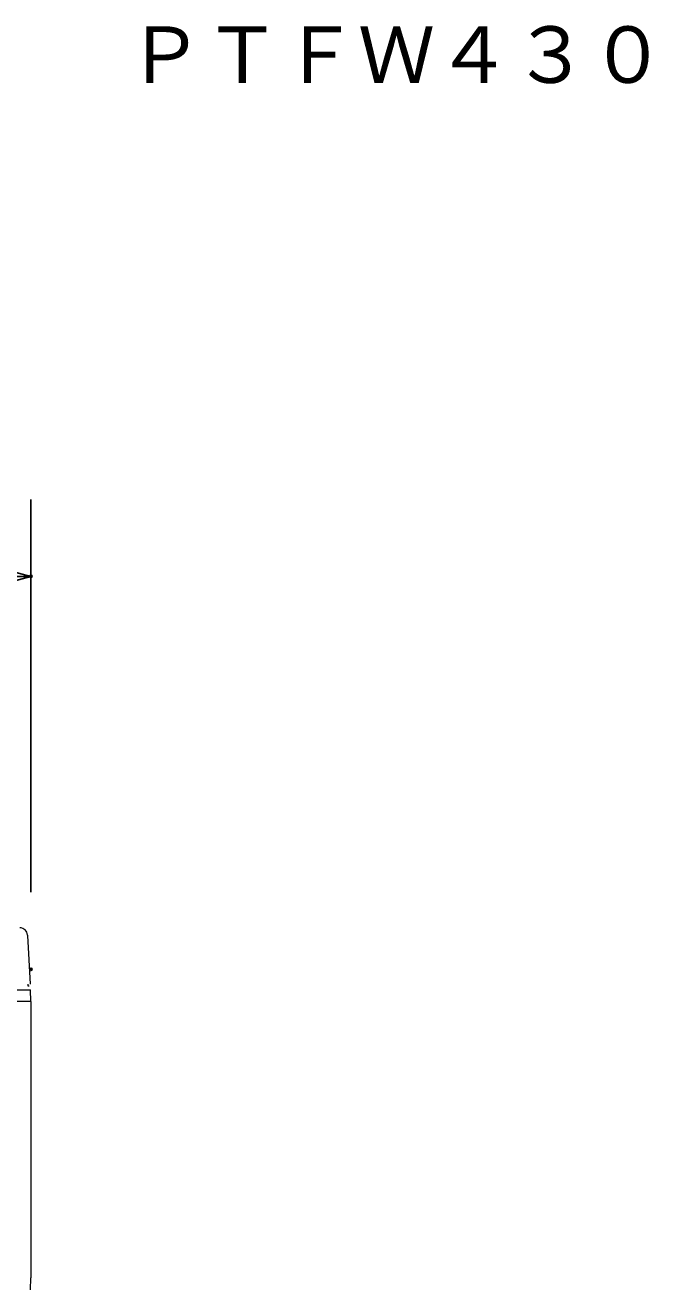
# Model space of a CAD drawing. Units: millimetres, scale not verified. Extents: x -62 to 63, y -57 to 57.
# Drawn here: x 44.01 to 60.18, y 15.63 to 48.42 of the extents above; entities that cross this region are included whole.
import ezdxf
from ezdxf.enums import TextEntityAlignment as Align

# ---------------------------------------------------------------- set-up
doc = ezdxf.new("R2010")
doc.units = ezdxf.units.MM
doc.header["$LTSCALE"] = 0.125
doc.header["$PDMODE"] = 32
doc.header["$PDSIZE"] = 0.0625
for name, color, linetype in [('0-0_0', 7, 'Continuous'), ('0-3_TOUROKU', 7, 'Continuous'), ('0-4_DEFPOINTS', 7, 'Continuous'), ('0-6_SUNPO', 7, 'Continuous')]:
    doc.layers.add(name, color=color, linetype=linetype)
doc.layers.add('0-5_GAIKEI', color=7, linetype='Continuous', lineweight=18)
doc.styles.add('ＭＳ ゴシック', font='')
doc.styles.get('ＭＳ ゴシック').set_extended_font_data('MS Gothic')

# ---------------------------------------------------------------- blocks, each defined once
blk = doc.blocks.new('_OPEN30')
at = {"layer": '0-0_0'}
blk.add_line((0, 0), (-1, 0), dxfattribs=at)
blk.add_lwpolyline([(-1, 0.26795), (0, 0), (-1, -0.26795)], dxfattribs=at)
blk = doc.blocks.new('D6')
at = {"layer": '0-4_DEFPOINTS'}
for p in [(36.6165, 37.7012), (4.3165, 27.5097), (36.6165, 27.5097)]:
    blk.add_point(p, dxfattribs=at)
at = {"layer": '0-6_SUNPO'}
for p, q in [((4.3165, 29.5097), (4.3165, 39.7012)), ((36.6165, 29.5097), (36.6165, 39.7012)), ((6.3165, 37.7012), (34.6165, 37.7012))]:
    blk.add_line(p, q, dxfattribs=at)
at = {"layer": '0-6_SUNPO', "xscale": 2, "yscale": 2, "rotation": 180}
blk.add_blockref('_OPEN30', (4.3165, 37.7012), dxfattribs=at)
at = {"layer": '0-6_SUNPO', "xscale": 2, "yscale": 2}
blk.add_blockref('_OPEN30', (36.6165, 37.7012), dxfattribs=at)
at = {"layer": '0-6_SUNPO', "style": 'ＭＳ ゴシック'}
blk.add_text('323', height=1.833, dxfattribs=at).set_placement((18.5915, 38.2012), align=Align.BOTTOM_LEFT)

msp = doc.modelspace()

# ---------------------------------------------------------------- linework, layer by layer
at = {"layer": '0-5_GAIKEI'}
for p, q in [((44.0695, 24.8282), (44.07, 24.8185)), ((44.07, 24.8185), (44.136, 23.5576)), ((44.1595, 23.1076), (44.1439, 23.4066)), ((44.1595, 23.1076), (44.1595, 15.9383)), ((44.1435, 15.6317), (44.1595, 15.9383))]:
    msp.add_line(p, q, dxfattribs=at)
at = {"layer": '0-5_GAIKEI', "color": 1}
for p, q in [((12.0104, 23.4066), (44.1439, 23.4066)), ((44.1595, 23.1076), (12.3055, 23.1076))]:
    msp.add_line(p, q, dxfattribs=at)
msp.add_lwpolyline([(44.1101, 23.5076), (44.0886, 23.5076), (44.0877, 23.5576)], dxfattribs=at)
at = {"layer": '0-5_GAIKEI'}
msp.add_arc((43.8697, 24.8177), 0.2, 3, 90, dxfattribs=at)

# ---------------------------------------------------------------- block references
at = {"layer": '0-6_SUNPO'}
msp.add_blockref('D6', (7.543, -3.5711), dxfattribs=at)

# ---------------------------------------------------------------- texts
at = {"layer": '0-3_TOUROKU', "style": 'ＭＳ ゴシック'}
msp.add_text('ＰＴＦＷ４３０', height=1.466, dxfattribs=at).set_placement((46.6426, 46.4909), align=Align.BOTTOM_LEFT)

doc.saveas('drawing.dxf')
